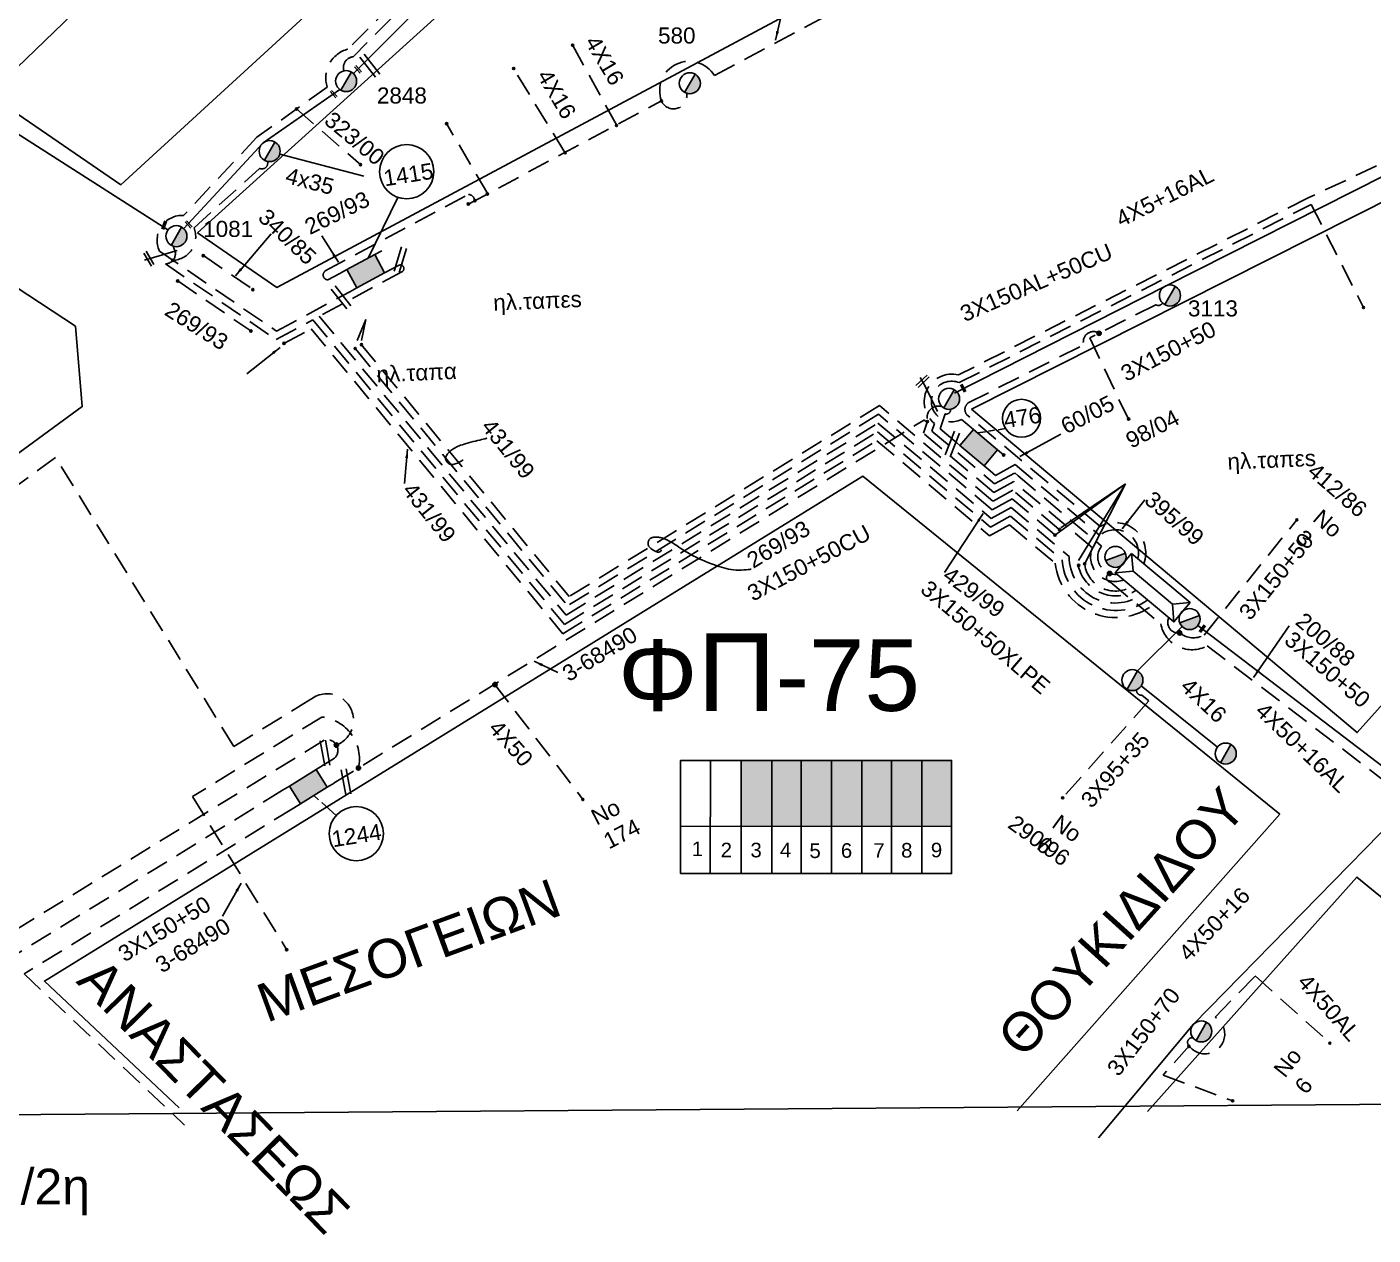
# Model space of a CAD drawing. Header units: millimetres. Extents: x 1421 to 13344, y 800 to 1949.
# Drawn here: x 11429.5 to 11580.2, y 853.3 to 988.6 of the extents above; entities that cross this region are included whole.
import ezdxf

# ---------------------------------------------------------------- set-up
doc = ezdxf.new("R2010")
doc.units = ezdxf.units.MM
doc.linetypes.add('DASHED', pattern=[19.05, 12.7, -6.35])
for name, color, linetype in [('Link Box 4 Διευθύνσεων', 7, 'Continuous'), ('Pillar OTE', 7, 'Continuous'), ('Άγνωστα', 7, 'Continuous'), ('Γυμνά εναέρια ΧΤ (3Φ)   4x35CU', 7, 'Continuous'), ('Γυμνά εναέρια ΧΤ και ΦΟΠ (3Φ)   4x50+16AL', 7, 'Continuous'), ('Εναέρια παροχή ΧΤ 4x16', 7, 'SYN_LINE'), ('Επιγραφές - Σχήματα', 7, 'Continuous'), ('Καλωδια Χ.Τ 3x95+35', 7, 'DASHED'), ('Καλώδια ΧΤ   3x150+50CU', 7, 'DASHED'), ('Καλώδια ΧΤ   3x150+70AL', 7, 'DASHED'), ('Καλώδια ΧΤ   3x150AL+50CU', 7, 'DASHED'), ('Μηχανική τομή', 7, 'Continuous'), ('Στύλος ΦΜ', 7, 'Continuous'), ('Στύλος ΦΜ @ 1', 7, 'Continuous'), ('Συνδέσεις', 7, 'Continuous'), ('Συνεστραμμένα ΧΤ   3x70+54.6+25 AL', 7, 'SYN_LINE'), ('Τομή', 7, 'Continuous'), ('Υποσταθμός εναέριος 2 στύλων', 7, 'Continuous'), ('Υποσταθμός πόλεως', 7, 'Continuous'), ('Υπόβαθρο ΔΕΗ', 7, 'Continuous'), ('Υπόγεια καλώδια Παροχών ΧΤ   4x16AL', 7, 'DASHED'), ('Υπόγεια καλώδια Παροχών ΧΤ   4x50AL', 7, 'DASHED')]:
    doc.layers.add(name, color=color, linetype=linetype)
doc.styles.add('arial', font='ARIAL.TTF')
doc.styles.get("Standard").update_dxf_attribs({"font": 'ARIAL.TTF'})
doc.linetypes.add('SYN_LINE', pattern='A,0.5,-0.0001,["/\\/\\/\\/",Standard,S=0.1,R=0,X=0,Y=-0.05],-0.25', length=0.7501)
doc.dimstyles.new('ISO-25', dxfattribs={"dimtxt": 2.5, "dimasz": 2.5, "dimexe": 1.25, "dimexo": 0.625, "dimtad": 1, "dimtxsty": 'Standard', "dimcen": 2.5, "dimadec": 0, "dimazin": 0, "dimtfac": 1, "dimtmove": 0, "dimatfit": 3, "dimfxl": 1, "dimarcsym": 0})

# ---------------------------------------------------------------- blocks, each defined once
blk = doc.blocks.new('LINK BOX 4 ΑΝΑΧΩΡΗΣΕΩΝ')
at = {"layer": 'Link Box 4 Διευθύνσεων', "ltscale": 40}
blk.add_hatch(color=256, dxfattribs=at).paths.add_polyline_path([(-3.54, 0), (-3.54, -4.67), (3.54, -4.67), (3.54, 0)])
for p, q in [((-3.54, 0), (-5.33, 0)), ((5.33, 0), (3.54, 0)), ((-3.54, -4.67), (-5.33, -4.67)), ((5.33, -4.67), (3.54, -4.67))]:
    blk.add_line(p, q, dxfattribs=at)
blk.add_lwpolyline([(-3.54, -4.67), (-3.54, 0), (3.54, 0), (3.54, -4.67)], close=True, dxfattribs=at)
blk = doc.blocks.new('ΥΠΑΡΧΩΝ ΤΣΙΜΕΝΤΕΝΙΟΣ ΣΤΥΛΟΣ')
at = {"layer": 'Στύλος ΦΜ'}
blk.add_hatch(color=7, dxfattribs=at).paths.add_polyline_path([(-1.29, -2.28, 0.574793), (2.62, 0, 0.268822), (1.3, 2.27)])
at = {"layer": 'Στύλος ΦΜ', "color": 7}
blk.add_line((-1.29, -2.28), (1.3, 2.27), dxfattribs=at)
blk.add_circle((0, 0), 2.62, dxfattribs=at)
at = {"layer": 'Στύλος ΦΜ', "flags": 4}
for tag, p in [('ΑΡΙΘΜΟΣ', (-4.68, 8.05)), ('ΤΥΠΟΣ', (-4.91, 3.03))]:
    blk.add_attdef(tag, p, '', height=4, dxfattribs=at)
blk = doc.blocks.new('ΜΗΧΑΝΙΚΗ ΤΟΜΗ')
at = {"layer": 'Μηχανική τομή', "ltscale": 40}
for p, q in [((-1.89, 0.78), (1.89, 0.78)), ((1.89, 0), (-1.89, 0))]:
    blk.add_line(p, q, dxfattribs=at)
blk = doc.blocks.new('_ΣΥΝΔΕΣΗ')
at = {"layer": 'Συνδέσεις', "linetype": 'SYN_LINE', "ltscale": 40}
blk.add_hatch(color=256, dxfattribs=at).paths.add_polyline_path([(0.5, -0.01, 1), (-0.5, -0.01, 1)])
at = {"layer": 'Συνδέσεις'}
blk.add_circle((0, -0.01), 0.5, dxfattribs=at)
blk = doc.blocks.new('ΤΟΜΗ')
at = {"layer": 'Τομή', "ltscale": 40}
for p, q in [((-5.68, 0), (5.68, 0)), ((5.68, -2.33), (-5.68, -2.33))]:
    blk.add_line(p, q, dxfattribs=at)
blk = doc.blocks.new('ΥΠΟΣΤΑΘΜΟΣ ΕΝΑΕΡΙΟΣ ΕΠΙ 2 ΣΤΥΛΩΝ')
at = {"layer": 'Υποσταθμός εναέριος 2 στύλων', "linetype": 'Continuous'}
for points in [[(-11.97, -2.11, 0.574793), (-8.45, -0.07, 0.268822), (-9.64, 1.98)], [(9.68, -2.15, 0.574793), (13.19, -0.1, 0.268822), (12.01, 1.95)]]:
    blk.add_hatch(color=256, dxfattribs=at).paths.add_polyline_path(points)
for p, q in [((-11.97, -2.11), (-9.64, 1.98)), ((9.68, -2.15), (12.01, 1.95))]:
    blk.add_line(p, q, dxfattribs=at)
for centre in [(-10.81, -0.07), (10.84, -0.1)]:
    blk.add_circle(centre, 2.36, dxfattribs=at)
at = {"layer": 'Υποσταθμός πόλεως', "linetype": 'Continuous', "ltscale": 40}
blk.add_lwpolyline([(-8.57, 2.82), (8.57, 2.82), (8.57, -2.82), (-8.57, -2.82)], close=True, dxfattribs=at)
for points in [[(-5.75, 0), (-8.57, 2.82)], [(-8.57, -2.82), (-5.75, 0)], [(-5.75, 0), (5.75, 0)], [(5.75, 0), (8.57, 2.82)], [(8.57, -2.82), (5.75, 0)]]:
    blk.add_lwpolyline(points, dxfattribs=at)
at = {"layer": 'Υποσταθμός εναέριος 2 στύλων', "ltscale": 40, "flags": 1}
for tag, p in [('ΜΕΤΑΣΧΗΜΑΤΙΣΜΟΣ', (14.09, 2.51)), ('ΙΣΧΥΣ', (14.07, -0.28)), ('ΑΡΙΘΜΟΣ', (14.19, -3))]:
    blk.add_attdef(tag, p, '', height=1.8, dxfattribs=at)
blk = doc.blocks.new('τομή_')
at = {"layer": 'Επιγραφές - Σχήματα'}
for p, q in [((-1.29, -0.22), (0.13, 0.75)), ((-1.08, -0.46), (0.34, 0.51)), ((-0.66, 0.62), (-0.29, -0.37))]:
    blk.add_line(p, q, dxfattribs=at)

msp = doc.modelspace()

# ---------------------------------------------------------------- hatches: boundary and pattern name
at = {"layer": 'Καλώδια ΧΤ   3x150+50CU', "linetype": 'DASHED', "ltscale": 0.2}
h = msp.add_hatch(color=2, dxfattribs=at)
h.dxf.hatch_style = 1
h.paths.add_polyline_path([(11512.90778, 906.44714), (11509.46822, 906.44736), (11509.46775, 899.08364), (11512.90732, 899.0803)])
h = msp.add_hatch(color=6, dxfattribs=at)
h.dxf.hatch_style = 1
h.paths.add_polyline_path([(11516.20534, 906.44694), (11512.90778, 906.44714), (11512.90732, 899.0803), (11516.20488, 899.0771)])
h = msp.add_hatch(color=27, dxfattribs=at)
h.dxf.hatch_style = 1
h.paths.add_polyline_path([(11519.59134, 906.44672), (11516.20534, 906.44694), (11516.20488, 899.0771), (11519.59088, 899.07381)])
h = msp.add_hatch(color=151, dxfattribs=at)
h.dxf.hatch_style = 1
h.paths.add_polyline_path([(11522.98798, 906.44651), (11519.59134, 906.44672), (11519.59088, 899.07381), (11522.98752, 899.07051)])
h = msp.add_hatch(color=85, dxfattribs=at)
h.dxf.hatch_style = 1
h.paths.add_polyline_path([(11526.32503, 906.4463), (11522.98798, 906.44651), (11522.98752, 899.07051), (11526.32457, 899.06727)])
h = msp.add_hatch(color=173, dxfattribs=at)
h.dxf.hatch_style = 1
h.paths.add_polyline_path([(11529.71341, 906.44609), (11526.32503, 906.4463), (11526.32457, 899.06727), (11529.71294, 899.06398)])
h = msp.add_hatch(color=62, dxfattribs=at)
h.dxf.hatch_style = 1
h.paths.add_polyline_path([(11533.03351, 906.44588), (11529.71341, 906.44609), (11529.71294, 899.06398), (11533.03304, 899.06076)])

# ---------------------------------------------------------------- linework, layer by layer
at = {"layer": 'Pillar OTE', "ltscale": 40}
for points in [[(11502.69964, 893.80749), (11502.70043, 906.44778), (11533.03351, 906.44588), (11533.03271, 893.77813), (11502.69964, 893.80842)], [(11506.02755, 893.8051), (11506.02834, 906.44757)], [(11509.46742, 893.80166), (11509.46822, 906.44736)], [(11512.90699, 893.79823), (11512.90778, 906.44714)], [(11516.20455, 893.79493), (11516.20534, 906.44694)], [(11519.59055, 893.79155), (11519.59134, 906.44672)], [(11522.98719, 893.78816), (11522.98798, 906.44651)], [(11526.32424, 893.78483), (11526.32503, 906.4463)], [(11529.71261, 893.78144), (11529.71341, 906.44609)], [(11502.69997, 899.09021), (11533.03304, 899.06076)]]:
    msp.add_lwpolyline(points, dxfattribs=at)
at = {"layer": 'Άγνωστα', "color": 133, "linetype": 'DASHED', "ltscale": 0.2}
msp.add_lwpolyline([(11459.70378, 979.37725), (11466.93396, 973.08366)], dxfattribs=at)
at = {"layer": 'Άγνωστα', "color": 62, "linetype": 'DASHED', "ltscale": 0.2}
msp.add_lwpolyline([(11481.11223, 969.89164), (11476.50571, 977.73872)], dxfattribs=at)
at = {"layer": 'Άγνωστα'}
for points in [[(11478.35182, 940.09923), (11478.2455, 940.01401), (11478.12475, 939.93446), (11477.99376, 939.86123), (11477.85675, 939.79498), (11477.7179, 939.73639), (11477.58141, 939.68611), (11477.4515, 939.6448), (11477.33235, 939.61313), (11477.22714, 939.59155), (11477.1349, 939.5798), (11477.05366, 939.57739), (11476.98141, 939.58383), (11476.91617, 939.59866), (11476.85596, 939.62139), (11476.79877, 939.65155), (11476.74262, 939.68865), (11476.68613, 939.7322), (11476.63027, 939.78153), (11476.57664, 939.83599), (11476.52682, 939.89488), (11476.48241, 939.95754), (11476.44499, 940.02328), (11476.41615, 940.09144), (11476.39748, 940.16133), (11476.39018, 940.23239), (11476.39394, 940.30449), (11476.40807, 940.3776), (11476.43187, 940.45171), (11476.46465, 940.5268), (11476.50573, 940.60284), (11476.55439, 940.67982), (11476.60996, 940.75771), (11476.67192, 940.83643), (11476.74053, 940.91566), (11476.81622, 940.99501), (11476.89943, 941.0741), (11476.9906, 941.15254), (11477.09018, 941.22994), (11477.19859, 941.30592), (11477.31628, 941.38009), (11477.44381, 941.45221), (11477.58221, 941.52253), (11477.73265, 941.59148), (11477.89629, 941.65946), (11478.07428, 941.72688), (11478.2678, 941.79414), (11478.478, 941.86165), (11478.70603, 941.92982), (11478.95166, 941.99879), (11479.20901, 942.06758), (11479.47079, 942.13497), (11479.72972, 942.19972), (11479.97852, 942.26059), (11480.20989, 942.31635), (11480.41657, 942.36575), (11480.59125, 942.40757), (11480.7287, 942.44095), (11480.83178, 942.46656), (11480.90539, 942.48547), (11480.95445, 942.49872), (11480.98384, 942.50739), (11480.99848, 942.51253), (11481.00327, 942.51519), (11481.00311, 942.51644), (11481.00209, 942.51717), (11481.00105, 942.51759), (11481.00001, 942.51776), (11480.999, 942.51773), (11480.99805, 942.51756), (11480.99716, 942.51729), (11480.99638, 942.51699), (11480.99572, 942.5167), (11480.9952, 942.51646), (11480.99481, 942.51629), (11480.99453, 942.51616), (11480.99434, 942.51608), (11480.99422, 942.51603), (11480.99417, 942.516), (11480.99414, 942.51599), (11480.99414, 942.51599)], [(11500.56855, 930.03078), (11500.4991, 929.87573), (11500.39315, 929.78933), (11500.2596, 929.76039), (11500.10734, 929.77773), (11499.94528, 929.83017), (11499.7823, 929.90652), (11499.6273, 929.9956), (11499.48919, 930.08622), (11499.37492, 930.16937), (11499.28373, 930.2447), (11499.21294, 930.31404), (11499.15985, 930.37922), (11499.12178, 930.44206), (11499.09602, 930.5044), (11499.07989, 930.56805), (11499.0707, 930.63485), (11499.0663, 930.70604), (11499.06668, 930.78057), (11499.07237, 930.85678), (11499.08392, 930.93305), (11499.10187, 931.00773), (11499.12673, 931.07917), (11499.15906, 931.14575), (11499.19939, 931.20581), (11499.24808, 931.25807), (11499.30483, 931.30269), (11499.36918, 931.34018), (11499.44064, 931.37104), (11499.51875, 931.39578), (11499.60303, 931.41491), (11499.69301, 931.42893), (11499.78822, 931.43837), (11499.88827, 931.44353), (11499.99308, 931.44403), (11500.10263, 931.43927), (11500.21695, 931.42868), (11500.33601, 931.41167), (11500.45982, 931.38765), (11500.58838, 931.35604), (11500.72168, 931.31626), (11500.85991, 931.26771), (11501.00395, 931.2098), (11501.15488, 931.14193), (11501.31376, 931.06348), (11501.48167, 930.97384), (11501.65968, 930.87243), (11501.84885, 930.75862), (11502.05027, 930.63181), (11502.26478, 930.49192), (11502.49238, 930.34095), (11502.73287, 930.18141), (11502.98602, 930.01583), (11503.25162, 929.84673), (11503.52945, 929.67663), (11503.81931, 929.50804), (11504.12097, 929.34349), (11504.43374, 929.18511), (11504.75496, 929.0334), (11505.08149, 928.88851), (11505.4102, 928.75056), (11505.73794, 928.61968), (11506.06159, 928.49599), (11506.378, 928.37962), (11506.68403, 928.2707), (11506.97759, 928.1695), (11507.26076, 928.07686), (11507.53667, 927.99377), (11507.80846, 927.92119), (11508.07924, 927.86013), (11508.35216, 927.81155), (11508.63033, 927.77644), (11508.91689, 927.75579), (11509.21245, 927.74984), (11509.50752, 927.75588), (11509.79011, 927.77045), (11510.04823, 927.79011), (11510.26987, 927.8114), (11510.44304, 927.83089), (11510.55574, 927.84511), (11510.59597, 927.85061)]]:
    msp.add_lwpolyline(points, dxfattribs=at)
at = {"layer": 'Άγνωστα', "color": 27, "linetype": 'SYN_LINE', "ltscale": 8}
for points in [[(11553.86255, 916.46168), (11558.84524, 921.44335)], [(11554.2748, 914.81407), (11562.80957, 907.95206)]]:
    msp.add_lwpolyline(points, dxfattribs=at)
at = {"layer": 'Γυμνά εναέρια ΧΤ (3Φ)   4x35CU', "color": 2, "linetype": 'SYN_LINE', "ltscale": 8}
msp.add_lwpolyline([(11457.8241, 974.32432), (11467.24001, 971.85662)], dxfattribs=at)
at = {"layer": 'Γυμνά εναέρια ΧΤ και ΦΟΠ (3Φ)   4x50+16AL', "color": 62, "linetype": 'Continuous', "ltscale": 0.2}
msp.add_lwpolyline([(11533.36271, 947.57651), (11556.97211, 959.55933), (11581.51182, 971.94311), (11614.99626, 987.6157)], dxfattribs=at)
at = {"layer": 'Γυμνά εναέρια ΧΤ και ΦΟΠ (3Φ)   4x50+16AL', "color": 27, "linetype": 'Continuous', "ltscale": 0.2}
msp.add_lwpolyline([(11560.60858, 921.55399), (11585.10608, 902.86795), (11602.60234, 887.14691), (11626.93052, 869.01173)], dxfattribs=at)
at = {"layer": 'Γυμνά εναέρια ΧΤ και ΦΟΠ (3Φ)   4x50+16AL', "color": 151, "linetype": 'Continuous', "ltscale": 0.2}
msp.add_lwpolyline([(11584.52278, 901.84477), (11560.13005, 876.91524), (11549.46851, 864.19767)], dxfattribs=at)
at = {"layer": 'Καλωδια Χ.Τ 3x95+35', "color": 27, "linetype": 'DASHED', "ltscale": 0.2}
msp.add_lwpolyline([(11553.74505, 914.35902, 0.480945013), (11554.33944, 913.74483), (11555.12438, 913.1085), (11545.47621, 902.26294)], format="xyb", dxfattribs=at)
at = {"layer": 'Καλώδια ΧΤ   3x150+50CU', "color": 151, "linetype": 'DASHED', "ltscale": 0.2}
for points in [[(11600.51911, 966.21096), (11594.41464, 979.46146), (11572.95412, 969.41674), (11533.81764, 949.6006, 0.800111475), (11531.10619, 944.18538), (11530.81543, 943.32667), (11537.85605, 937.39487), (11537.85605, 937.39487), (11537.85605, 937.39487), (11537.85605, 937.39487), (11540.09921, 938.62701), (11540.47554, 938.3117), (11549.81405, 930.43326, 0.663389384), (11551.5745, 927.28786)], [(11550.71928, 927.38305, 0.78381409), (11550.82352, 926.39069), (11556.45334, 921.73011, 0.510202129), (11561.65523, 919.28412), (11582.80266, 903.15342, 0.416892814), (11583.9373, 902.70683)]]:
    msp.add_lwpolyline(points, format="xyb", dxfattribs=at)
at = {"layer": 'Καλώδια ΧΤ   3x150+50CU', "color": 2, "linetype": 'DASHED', "ltscale": 0.2}
for points in [[(11445.86399, 962.43337, 0.514765539), (11448.2308, 966.07677), (11455.57126, 972.71912, 0.642185521), (11456.44524, 973.5067)], [(11445.67696, 964.11163, -0.706118592), (11445.03521, 962.03083), (11457.4224, 953.56391), (11461.53164, 955.78029), (11489.69803, 921.67216), (11524.72489, 943.22761), (11537.37704, 932.56804), (11539.61881, 933.79942), (11545.414, 928.9116, 0.596362535), (11555.00194, 924.41891)]]:
    msp.add_lwpolyline(points, format="xyb", dxfattribs=at)
at = {"layer": 'Καλώδια ΧΤ   3x150+50CU', "color": 6, "linetype": 'DASHED', "ltscale": 0.2}
for points in [[(11534.79058, 944.07561), (11534.12847, 944.63344, -1.57194746), (11533.89076, 948.74092), (11573.30446, 968.69743), (11579.19682, 957.06013)], [(11537.36167, 938.85748), (11537.95186, 938.36024), (11540.15588, 939.57088), (11549.62595, 931.63662, -0.732090995), (11553.89567, 929.01642)]]:
    msp.add_lwpolyline(points, format="xyb", dxfattribs=at)
at = {"layer": 'Καλώδια ΧΤ   3x150+50CU', "color": 173, "linetype": 'DASHED', "ltscale": 0.2}
msp.add_lwpolyline([(11470.35058, 961.44585), (11471.18267, 961.89465, -0.864725201), (11471.56244, 961.19054), (11462.24945, 956.16745), (11489.87162, 922.71833), (11524.79809, 944.21202), (11537.47284, 933.5334), (11539.71489, 934.76494), (11546.20432, 929.29159, 0.612207691), (11554.30763, 925.00009)], format="xyb", dxfattribs=at)
at = {"layer": 'Καλώδια ΧΤ   3x150+50CU', "linetype": 'DASHED', "ltscale": 0.2}
for points in [[(11446.40539, 960.12526), (11454.59182, 954.52964)], [(11467.44842, 955.82034), (11466.3523, 953.10483)], [(11467.44842, 955.82034), (11466.9917, 953.44712)], [(11466.3277, 952.48526), (11490.04007, 923.76132)], [(11466.93078, 953.01134), (11490.23428, 924.79194)], [(11524.87167, 945.19611), (11490.04522, 923.76449)], [(11524.96156, 946.16646), (11490.23428, 924.79194)], [(11544.55261, 931.73123), (11539.81097, 935.73045), (11537.56864, 934.49877), (11524.87167, 945.19611), (11524.87167, 945.19611)], [(11545.05299, 932.35575), (11539.90705, 936.69597), (11537.66445, 935.46414), (11524.96156, 946.16646), (11524.96156, 946.16646)]]:
    msp.add_lwpolyline(points, dxfattribs=at)
at = {"layer": 'Καλώδια ΧΤ   3x150+50CU', "color": 62, "linetype": 'DASHED', "ltscale": 0.2}
for points in [[(11556.65543, 957.66284, -0.449262243), (11555.90498, 957.46888), (11548.50617, 953.74159), (11552.87429, 944.55308)], [(11554.5601, 928.46026, 0.697146143), (11549.67241, 932.64136), (11534.74681, 945.1464, -0.432616893), (11534.90066, 946.47408), (11547.83649, 952.99075, -0.710129512), (11549.55077, 954.26783)], [(11533.62921, 942.00212), (11531.74817, 943.58692), (11532.30768, 945.23931, 0.546215701), (11532.91489, 945.76435)]]:
    msp.add_lwpolyline(points, format="xyb", dxfattribs=at)
at = {"layer": 'Καλώδια ΧΤ   3x150+50CU', "color": 85, "linetype": 'DASHED', "ltscale": 0.2}
msp.add_lwpolyline([(11458.35536, 953.15817), (11461.33314, 954.76428), (11489.52444, 920.62598), (11524.65168, 942.24321), (11537.28123, 931.60267), (11539.52273, 932.8339), (11544.6446, 928.51399, 0.588389048), (11555.63084, 923.8925)], format="xyb", dxfattribs=at)
at = {"layer": 'Καλώδια ΧΤ   3x150+50CU', "color": 1, "linetype": 'DASHED', "ltscale": 0.2}
for points in [[(11552.33209, 926.65372, -0.651176888), (11548.79512, 930.2461), (11540.00313, 937.66149), (11537.76025, 936.4295), (11529.88269, 943.06643), (11530.34845, 944.44196, -0.610853081), (11531.96989, 946.05444)], [(11463.90776, 903.92217), (11529.99823, 944.59412, 0.562564378), (11530.34845, 944.44196)], [(11466.63785, 905.60227, 0.444556445), (11462.52871, 911.30784), (11448.05388, 902.39821), (11458.59616, 885.27094)]]:
    msp.add_lwpolyline(points, format="xyb", dxfattribs=at)
at = {"layer": 'Καλώδια ΧΤ   3x150+50CU', "color": 30, "linetype": 'DASHED', "ltscale": 0.2}
for points in [[(11464.16871, 908.16962, 1.15539876), (11461.29913, 913.30545), (11452.6822, 908.0015), (11432.73331, 940.36498), (11326.51864, 862.57497)], [(11462.67951, 905.90687), (11463.96533, 906.70261, 0.785078966), (11462.7919, 908.7154), (11426.2155, 886.20167), (11424.23249, 884.98107), (11398.98739, 867.71579)]]:
    msp.add_lwpolyline(points, format="xyb", dxfattribs=at)
at = {"layer": 'Καλώδια ΧΤ   3x150+50CU', "color": 173, "linetype": 'DASHED', "ltscale": 0.2}
msp.add_lwpolyline([(11458.14858, 903.10287), (11427.44508, 884.20406), (11426.98861, 881.18238), (11404.44177, 865.76245)], dxfattribs=at)
at = {"layer": 'Καλώδια ΧΤ   3x150+50CU', "color": 85, "linetype": 'DASHED', "ltscale": 0.2}
msp.add_lwpolyline([(11459.37683, 901.11817), (11429.2046, 882.54638), (11447.16358, 865.62685)], dxfattribs=at)
at = {"layer": 'Καλώδια ΧΤ   3x150+50CU', "linetype": 'DASHED', "ltscale": 0.2}
for centre, radius, start, end in [((11551.3771, 928.87969), 3.47003, 185.2709708, 301.6929629), ((11551.46315, 929.21831), 4.35597, 193.4219896, 301.6227146)]:
    msp.add_arc(centre, radius, start, end, dxfattribs=at)
at = {"layer": 'Καλώδια ΧΤ   3x150+50CU', "color": 27, "linetype": 'DASHED', "ltscale": 0.2}
msp.add_arc((11558.41555, 921.89593), 1.18154, 152.6027998, 320.8705455, dxfattribs=at)
at = {"layer": 'Καλώδια ΧΤ   3x150+70AL', "color": 151, "linetype": 'DASHED', "ltscale": 0.2}
msp.add_lwpolyline([(11560.0469, 875.40925, 0.737229073), (11559.63931, 874.48536), (11556.71447, 871.21465), (11564.55514, 868.32293)], format="xyb", dxfattribs=at)
at = {"layer": 'Καλώδια ΧΤ   3x150AL+50CU', "color": 133, "linetype": 'DASHED', "ltscale": 0.2}
msp.add_lwpolyline([(11574.9245, 1040.31311), (11571.05217, 1035.04658), (11553.93653, 1045.82162), (11545.41253, 1053.53377), (11540.97829, 1048.63275), (11539.05039, 1050.22276), (11536.47907, 1047.89597, 0.590204024), (11530.77721, 1046.77453), (11513.21406, 1031.29876), (11493.43969, 1013.18486), (11478.46247, 999.15144), (11465.45909, 986.07643, 0.432616603), (11463.13728, 981.83073), (11455.26882, 976.20816), (11447.05408, 967.46055, 0.562470654), (11444.34508, 963.47158), (11457.47152, 954.49935), (11465.66085, 958.91638)], format="xyb", dxfattribs=at)
at = {"layer": 'Καλώδια ΧΤ   3x150AL+50CU', "color": 151, "linetype": 'DASHED', "ltscale": 0.2}
msp.add_lwpolyline([(11575.90945, 1039.57519), (11571.44728, 1033.61913), (11571.44728, 1033.61913), (11553.4051, 1044.97748), (11546.01474, 1051.66396), (11541.30748, 1046.46117), (11538.64107, 1048.49887), (11536.40309, 1046.47373, 0.558161575), (11531.50151, 1046.00063), (11513.92428, 1030.51245), (11494.52185, 1012.73927), (11478.3737, 997.60869), (11466.04936, 985.21647, 0.480178176), (11465.01292, 983.64899)], format="xyb", dxfattribs=at)
at = {"layer": 'Καλώδια ΧΤ   3x150AL+50CU', "color": 62, "linetype": 'DASHED', "ltscale": 0.2}
for points in [[(11500.5578, 980.28561, -0.908616003), (11506.48733, 983.11753), (11542.08761, 1002.14646, 0.630689176), (11544.14691, 1003.28967)], [(11478.941, 968.73108), (11500.5578, 980.28561, 0.89972424), (11503.36484, 981.13856)], [(11464.55286, 960.97063), (11463.20996, 960.24632, -0.717825438), (11462.91468, 961.24304), (11478.9482, 969.81322, -0.396730483), (11479.63099, 969.09989)]]:
    msp.add_lwpolyline(points, format="xyb", dxfattribs=at)
at = {"layer": 'Καλώδια ΧΤ   3x150AL+50CU', "linetype": 'DASHED', "ltscale": 0.2}
msp.add_lwpolyline([(11449.27003, 962.9605), (11454.8177, 959.16427)], dxfattribs=at)
at = {"layer": 'Καλώδια ΧΤ   3x150AL+50CU', "color": 27, "linetype": 'DASHED', "ltscale": 0.2}
msp.add_lwpolyline([(11558.57371, 920.72502, 0.3088454), (11561.29815, 920.48427), (11571.69166, 933.38521)], format="xyb", dxfattribs=at)
at = {"layer": 'Συνεστραμμένα ΧΤ   3x70+54.6+25 AL', "color": 30, "linetype": 'SYN_LINE', "ltscale": 20}
msp.add_lwpolyline([(11541.71286, 1059.46282), (11533.18922, 1045.67187), (11514.55282, 1029.2504), (11495.06111, 1011.39543), (11479.42672, 996.74625), (11466.08539, 983.33143)], dxfattribs=at)
at = {"layer": 'Συνεστραμμένα ΧΤ   3x70+54.6+25 AL', "color": 151, "ltscale": 20}
msp.add_lwpolyline([(11414.63578, 985.4231), (11445.31181, 965.83745)], dxfattribs=at)
at = {"layer": 'Συνεστραμμένα ΧΤ   3x70+54.6+25 AL', "color": 151, "linetype": 'SYN_LINE', "ltscale": 8}
msp.add_lwpolyline([(11464.56266, 981.54347), (11455.94928, 975.5698), (11447.06845, 965.99067)], dxfattribs=at)
at = {"layer": 'Υπόβαθρο ΔΕΗ'}
for points in [[(10840.03143, 862.30832), (12828.1383, 877.43934), (12848.3754, 1876.73506)], [(11325.77763, 865.53834), (11435.71294, 946.05329), (11434.97536, 955.05847), (11064.33905, 1198.69106), (10861.84628, 862.41432)], [(11425.24006, 980.99358), (11513.64057, 1066.18004), (11530.117, 1053.47792), (11440.0433, 970.89706), (11425.24006, 980.99358)], [(11448.60265, 965.49527), (11538.61041, 1046.94292), (11572.09371, 1021.35454), (11571.10613, 1020.13314), (11457.49839, 959.40798), (11448.60265, 965.49527)], [(11535.26058, 945.75962), (11616.21631, 986.54258), (11634.26694, 971.82837), (11578.45305, 909.57189), (11535.26058, 945.75962)], [(11471.06101, 969.47955), (11467.73365, 962.68624)], [(11443.68738, 962.75269), (11446.33054, 963.53505)], [(11530.04777, 948.40886), (11531.46261, 945.52026)], [(11538.23557, 943.46573), (11539.079, 943.59709)], [(11535.93897, 943.10807), (11536.81989, 943.24526)], [(11537.16354, 943.29878), (11537.84347, 943.40467)], [(11540.394, 867.22133), (11569.77209, 900.42825), (11523.09603, 938.26733), (11431.48152, 881.7558), (11431.48152, 881.7558), (11431.48152, 881.7558), (11446.56364, 867.54662)], [(11544.70881, 931.75882), (11552.49266, 937.42866)], [(11552.49266, 937.42866), (11545.26311, 932.49889)], [(11552.49266, 937.42866), (11547.25005, 928.81496)], [(11552.49266, 937.42866), (11547.98813, 928.57074)], [(11461.64229, 902.52017), (11462.1663, 902.04926)], [(11462.52701, 901.72509), (11464.13444, 900.28052)], [(11554.96081, 867.16331), (11578.41191, 893.38767), (11609.69252, 867.8059)]]:
    msp.add_lwpolyline(points, dxfattribs=at)
for centre, radius in [((11472.03881, 972.35118), 3.03354), ((11540.86368, 944.74862), 2.12394), ((11466.39073, 898.25284), 3.03354)]:
    msp.add_circle(centre, radius, dxfattribs=at)
at = {"layer": 'Υπόγεια καλώδια Παροχών ΧΤ   4x16AL', "color": 62, "linetype": 'DASHED', "ltscale": 0.2}
for points in [[(11495.52663, 977.59637), (11490.58161, 986.56589)], [(11489.7494, 974.50834), (11483.99483, 983.91761)]]:
    msp.add_lwpolyline(points, dxfattribs=at)
at = {"layer": 'Υπόγεια καλώδια Παροχών ΧΤ   4x50AL', "color": 1, "linetype": 'DASHED', "ltscale": 0.2}
msp.add_lwpolyline([(11481.87902, 914.98165), (11491.75833, 902.07455)], dxfattribs=at)
at = {"layer": 'Υπόγεια καλώδια Παροχών ΧΤ   4x50AL', "color": 151, "linetype": 'DASHED', "ltscale": 0.2}
msp.add_lwpolyline([(11559.63931, 874.48536, 1.219184602), (11562.5268, 877.71432), (11567.03665, 882.32342), (11575.4422, 874.77987)], format="xyb", dxfattribs=at)

# ---------------------------------------------------------------- block references
at = {"layer": 'Link Box 4 Διευθύνσεων'}
for p, xscale, yscale, zscale, rotation in [((11466.89772, 962.23537), 0.4999999999999999, 0.4999999999999999, 0.4999999999999999, 28.34082713993143), ((11536.82804, 942.35902), 0.4999999999999999, 0.4999999999999999, 0.4999999999999999, 319.8854961079566), ((11460.41405, 904.50487), 0.5, 0.5, 0.5, 31.75162476330278)]:
    msp.add_blockref('LINK BOX 4 ΑΝΑΧΩΡΗΣΕΩΝ', p, dxfattribs=dict(at, xscale=xscale, yscale=yscale, zscale=zscale, rotation=rotation))
at = {"layer": 'Επιγραφές - Σχήματα'}
for p, rotation in [((11443.34046, 963.07085), 86.15407450427979), ((11530.28237, 948.81697), 8.785459169345923)]:
    msp.add_blockref('τομή_', p, dxfattribs=dict(at, rotation=rotation))
at = {"layer": 'Μηχανική τομή'}
for p, xscale, yscale, zscale, rotation in [((11466.50047, 983.74879), 0.2500000000001928, 0.2500000000001928, 0.2500000000001928, 312.6268794242704), ((11463.784, 980.97122), 0.2500000000001928, 0.2500000000001928, 0.2500000000001928, 312.6268794242704), ((11444.97835, 966.32674), 0.249999999999919, 0.249999999999919, 0.249999999999919, 68.45138536945211), ((11447.54758, 966.39283), 0.2500000000001928, 0.2500000000001928, 0.2500000000001928, 312.6268794242704), ((11534.24895, 948.07567), 0.2500000000001928, 0.2500000000001928, 0.2500000000001928, 297.7517472397382), ((11561.18473, 921.13697), 0.249999999999919, 0.249999999999919, 0.249999999999919, 53.21778799700905)]:
    msp.add_blockref('ΜΗΧΑΝΙΚΗ ΤΟΜΗ', p, dxfattribs=dict(at, xscale=xscale, yscale=yscale, zscale=zscale, rotation=rotation))
at = {"layer": 'Στύλος ΦΜ @ 1', "ltscale": 40}
ref = msp.add_blockref('ΥΠΑΡΧΩΝ ΤΣΙΜΕΝΤΕΝΙΟΣ ΣΤΥΛΟΣ', (11503.73102, 982.25796), dxfattribs=dict(at, xscale=0.4499999999998181, yscale=0.4499999999998181, zscale=0.4499999999998181))
ref.add_attrib('ΤΥΠΟΣ', '580', (11500.17486, 986.70035), dxfattribs={"layer": 'Στύλος ΦΜ', "height": 1.8, "flags": 4})
ref = msp.add_blockref('ΥΠΑΡΧΩΝ ΤΣΙΜΕΝΤΕΝΙΟΣ ΣΤΥΛΟΣ', (11465.25488, 982.49634), dxfattribs=dict(at, xscale=0.4499999999998181, yscale=0.4499999999998181, zscale=0.4499999999998181))
ref.add_attrib('ΤΥΠΟΣ', '2848', (11468.702, 979.98762), dxfattribs={"layer": 'Στύλος ΦΜ', "height": 1.8, "flags": 4})
at = {"layer": 'Στύλος ΦΜ @ 1', "ltscale": 40, "xscale": 0.4499999999998181, "yscale": 0.4499999999998181, "zscale": 0.4499999999998181}
for p in [(11456.69452, 974.65779), (11532.75611, 946.93137), (11553.27699, 915.43979), (11563.72746, 907.21407), (11560.99176, 876.11238)]:
    msp.add_blockref('ΥΠΑΡΧΩΝ ΤΣΙΜΕΝΤΕΝΙΟΣ ΣΤΥΛΟΣ', p, dxfattribs=at)
at = {"layer": 'Στύλος ΦΜ @ 1', "ltscale": 40}
ref = msp.add_blockref('ΥΠΑΡΧΩΝ ΤΣΙΜΕΝΤΕΝΙΟΣ ΣΤΥΛΟΣ', (11446.25799, 965.1361), dxfattribs=dict(at, xscale=0.4499999999998181, yscale=0.4499999999998181, zscale=0.4499999999998181))
ref.add_attrib('ΤΥΠΟΣ', '1081', (11449.25052, 965.05193), dxfattribs={"layer": 'Στύλος ΦΜ', "height": 1.8, "flags": 4})
ref = msp.add_blockref('ΥΠΑΡΧΩΝ ΤΣΙΜΕΝΤΕΝΙΟΣ ΣΤΥΛΟΣ', (11557.48484, 958.49903), dxfattribs=dict(at, xscale=0.4499999999998181, yscale=0.4499999999998181, zscale=0.4499999999998181))
ref.add_attrib('ΤΥΠΟΣ', '3113', (11559.49896, 956.15309), dxfattribs={"layer": 'Στύλος ΦΜ', "height": 1.8, "flags": 4})
at = {"layer": 'Συνδέσεις'}
for p, xscale, yscale, zscale in [((11490.61228, 986.52625), 0.25, 0.25, 0.25), ((11484.0167, 983.90862), 0.25, 0.25, 0.25), ((11500.5578, 980.28561), 0.25, 0.25, 0.25), ((11459.70378, 979.37725), 0.25, 0.25, 0.25), ((11476.51047, 977.73164), 0.25, 0.25, 0.25), ((11495.5217, 977.53278), 0.25, 0.25, 0.25), ((11489.77734, 974.47441), 0.25, 0.25, 0.25), ((11466.86561, 973.14315), 0.25, 0.25, 0.25), ((11479.66728, 969.12149), 0.25, 0.25, 0.25), ((11481.06584, 969.85433), 0.25, 0.25, 0.25), ((11478.93057, 968.73037), 0.25, 0.25, 0.25), ((11449.2596, 962.95979), 0.25, 0.25, 0.25), ((11445.85356, 962.43265), 0.25, 0.25, 0.25), ((11446.40539, 960.12526), 0.25, 0.25, 0.25), ((11454.80727, 959.16356), 0.25, 0.25, 0.25), ((11579.14631, 957.15989), 0.25, 0.25, 0.25), ((11454.59182, 954.52964), 0.25, 0.25, 0.25), ((11549.55077, 954.26783), 0.4777242751394019, 0.4777242751394019, 0.4777242751394019), ((11458.30659, 953.13186), 0.25, 0.25, 0.25), ((11466.27151, 952.56888), 0.25, 0.25, 0.25), ((11466.97147, 952.99455), 0.25, 0.25, 0.25), ((11530.33256, 944.39503), 0.25, 0.25, 0.25), ((11552.85004, 944.67844), 0.25, 0.25, 0.25), ((11538.86551, 940.64243), 0.25, 0.25, 0.25), ((11571.69166, 933.38521), 0.25, 0.25, 0.25), ((11544.62099, 931.67356), 0.25, 0.25, 0.25), ((11545.12137, 932.29808), 0.25, 0.25, 0.25), ((11547.26252, 928.29398), 0.25, 0.25, 0.25), ((11547.93227, 928.46221), 0.25, 0.25, 0.25), ((11550.71928, 927.38305), 0.4777242751394019, 0.4777242751394019, 0.4777242751394019), ((11558.57371, 920.72502), 0.4777242751394019, 0.4777242751394019, 0.4777242751394019), ((11481.90698, 914.94512), 0.4777242751394019, 0.4777242751394019, 0.4777242751394019), ((11464.16871, 908.16962), 0.4777242751394019, 0.4777242751394019, 0.4777242751394019), ((11466.63785, 905.60227), 0.4777242751394019, 0.4777242751394019, 0.4777242751394019), ((11491.75833, 902.07455), 0.25, 0.25, 0.25), ((11545.47621, 902.26294), 0.25, 0.25, 0.25), ((11458.59616, 885.27094), 0.25, 0.25, 0.25), ((11559.59552, 874.4364), 0.25, 0.25, 0.25), ((11575.38285, 874.80176), 0.25, 0.25, 0.25), ((11564.49579, 868.34482), 0.25, 0.25, 0.25)]:
    msp.add_blockref('_ΣΥΝΔΕΣΗ', p, dxfattribs=dict(at, xscale=xscale, yscale=yscale, zscale=zscale))
at = {"layer": 'Τομή'}
for p, xscale, yscale, zscale, rotation in [((11468.13427, 984.40271), 0.2499999999999669, 0.2499999999999669, 0.2499999999999669, 308.1680509152084), ((11471.03895, 962.58827), 0.2499999999999669, 0.2499999999999669, 0.2499999999999669, 72.80740789704603), ((11464.90548, 958.4662), 0.2499999999999669, 0.2499999999999669, 0.2499999999999669, 308.1680509152084), ((11533.39347, 941.77041), 0.2499999999998873, 0.2499999999998873, 0.2499999999998873, 248.1909067709115), ((11463.19189, 907.33394), 0.2499999999998873, 0.2499999999998873, 0.2499999999998873, 280.3204875185579), ((11465.52995, 904.11092), 0.2499999999998873, 0.2499999999998873, 0.2499999999998873, 280.3204875185579)]:
    msp.add_blockref('ΤΟΜΗ', p, dxfattribs=dict(at, xscale=xscale, yscale=yscale, zscale=zscale, rotation=rotation))
at = {"layer": 'Υποσταθμός εναέριος 2 στύλων', "xscale": 0.5, "yscale": 0.5, "zscale": 0.5, "rotation": 320.0688496222801}
msp.add_blockref('ΥΠΟΣΤΑΘΜΟΣ ΕΝΑΕΡΙΟΣ ΕΠΙ 2 ΣΤΥΛΩΝ', (11555.5547, 925.79197), dxfattribs=at)

# ---------------------------------------------------------------- texts
at = {"ltscale": 40, "char_height": 4, "attachment_point": 1, "style": 'arial'}
for s, insert, width, rotation in [('{\\H1.083x;ΘOYKIΔIΔOY}', (11537.83907, 875.83777), 64.8866414, 47.9301614), ('{\\H1.083x;MEΣOΓEIΩN}', (11454.86281, 881.12701), 67.4273804, 20.0890911), ('{\\H1.083x;ΑΝΑΣΤΑΣΕΩΣ}', (11438.02549, 884.68337), 64.8866414, 314.4853265)]:
    msp.add_mtext(s, dxfattribs=dict(at, insert=insert, width=width, rotation=rotation))
at = {"ltscale": 30, "char_height": 1.63441, "width": 11.2572904, "attachment_point": 1}
for s, insert in [('1', (11503.9458, 897.36881)), ('2', (11507.18427, 897.23535)), ('3', (11510.51485, 897.23535)), ('4', (11513.81836, 897.23535)), ('5', (11517.12187, 897.15417)), ('6', (11520.642, 897.18124)), ('7', (11524.27045, 897.18124)), ('8', (11527.3844, 897.20829)), ('9', (11530.71499, 897.23535))]:
    msp.add_mtext(s, dxfattribs=dict(at, insert=insert))
at = {"layer": 'Άγνωστα', "color": 7, "char_height": 1.8, "attachment_point": 1}
for s, gutter_width, insert, rotation in [('1415', 12.5, (11469.31895, 972.49144), 9.0165632), ('4X5+16AL', 12.5, (11551.20802, 967.71643), 26.6279846), ('3X150+50', 12.5, (11551.75951, 950.40787), 27.430199), ('60/05', 12.5, (11545.04346, 944.52714), 27.430199), ('476', 12.5, (11538.74624, 945.41244), 9.0165632), ('98/04', 12.5, (11552.31889, 942.92239), 27.430199), ('431/99', 1.66736, (11481.68834, 944.89615), 308.8274478), ('412/86', 1.87107, (11573.93195, 939.922), 319.077477), ('431/99', 1.66736, (11472.86024, 937.76588), 308.8274478), ('395/99', 1.87107, (11555.66644, 936.75429), 319.077477), ('269/93', 1.79318, (11509.89475, 929.41693), 31.3920035), ('3X150+50CU', 12.5, (11509.94622, 925.79705), 28.0358893), ('3X150+50', 12.5, (11565.0674, 923.14367), 51.1769145), ('429/99', 1.66736, (11532.95797, 928.27805), 324.117569), ('3X150+50XLPE', 12.5, (11530.58359, 926.75902), 319.5328439), ('200/88', 12.5, (11572.56036, 923.16), 319.5328439), ('3-68490', 1.79318, (11489.23627, 916.73774), 31.3920035), ('3X150+50', 12.5, (11571.31816, 921.05686), 319.5328439), ('4X50', 12.5, (11482.44122, 911.16254), 311.4810139), ('3X95+35', 12.5, (11547.34996, 902.16493), 48.969831), ('290/96', 1.66736, (11540.25679, 900.4728), 324.117569), ('1244', 12.5, (11463.51351, 898.50603), 9.0165632), ('4X50+16', 12.5, (11558.28948, 885.09787), 46.2596131), ('3X150+50', 12.5, (11439.51618, 885.35688), 31.3920035), ('3-68490', 1.79318, (11443.68624, 884.11803), 31.3920035), ('3X150+70', 12.5, (11550.3025, 872.05527), 52.5037237)]:
    msp.add_mtext_dynamic_manual_height_columns(s, width=1.8, gutter_width=gutter_width, heights=[0.04535], dxfattribs=dict(at, insert=insert, rotation=rotation))
at = {"layer": 'Άγνωστα', "color": 7}
note = msp.add_mtext_dynamic_manual_height_columns('ηλ.ταπεs^J', width=1.8, gutter_width=12.5, heights=[0.04535, 0], dxfattribs=dict(at, insert=(11467.39595, 957.98846), char_height=1.8, attachment_point=1, rotation=2.4309439))
for column, words in zip(note.columns.linked_columns, ['\\P\\P']):
    column.text = words
note = msp.add_mtext_dynamic_manual_height_columns('ηλ.ταπα\\P', width=1.8, gutter_width=12.5, heights=[0.04535, 0], dxfattribs=dict(at, insert=(11454.33353, 949.97001), char_height=1.8, attachment_point=1, rotation=2.4309439))
for column, words in zip(note.columns.linked_columns, ['\\P']):
    column.text = words
note = msp.add_mtext_dynamic_manual_height_columns('ηλ.ταπεs^J', width=1.8, gutter_width=12.5, heights=[0.04535, 0], dxfattribs=dict(at, insert=(11549.5916, 940.19399), char_height=1.8, attachment_point=1, rotation=2.4309439))
for column, words in zip(note.columns.linked_columns, ['\\P\\P']):
    column.text = words
note = msp.add_mtext_dynamic_manual_height_columns('No\\P', width=1.8, gutter_width=1.87107, heights=[0.04535, 0], dxfattribs=dict(at, insert=(11571.74535, 937.11247), char_height=1.8, attachment_point=1, rotation=319.077477))
for column, words in zip(note.columns.linked_columns, ['3']):
    column.text = words
note = msp.add_mtext_dynamic_manual_height_columns('No ', width=1.8, gutter_width=1.79318, heights=[0.04535, 0], dxfattribs=dict(at, insert=(11489.27727, 899.07348), char_height=1.8, attachment_point=1, rotation=27.430199))
for column, words in zip(note.columns.linked_columns, ['174']):
    column.text = words
note = msp.add_mtext_dynamic_manual_height_columns('No ', width=1.8, gutter_width=1.66736, heights=[0.04535, 0], dxfattribs=dict(at, insert=(11542.3738, 902.54836), char_height=1.8, attachment_point=1, rotation=324.117569))
for column, words in zip(note.columns.linked_columns, ['6']):
    column.text = words
note = msp.add_mtext_dynamic_manual_height_columns('No\\P', width=1.8, gutter_width=1.87107, heights=[0.04535, 0], dxfattribs=dict(at, insert=(11566.67676, 869.04303), char_height=1.8, attachment_point=1, rotation=51.718799))
for column, words in zip(note.columns.linked_columns, ['6']):
    column.text = words
at = {"layer": 'Γυμνά εναέρια ΧΤ και ΦΟΠ (3Φ)   4x50+16AL', "color": 7, "char_height": 1.8, "attachment_point": 1, "rotation": 316.2596131}
for s, insert in [('4X16', (11559.76431, 915.85978)), ('4X50+16AL', (11568.1614, 913.11598))]:
    msp.add_mtext_dynamic_manual_height_columns(s, width=1.8, gutter_width=12.5, heights=[0.04535], dxfattribs=dict(at, insert=insert))
at = {"layer": 'Εναέρια παροχή ΧΤ 4x16', "color": 7, "char_height": 1.8, "attachment_point": 1}
for s, insert, rotation in [('4X16', (11493.48155, 987.79773), 300.6480274), ('4X16', (11488.11103, 984.02907), 300.6480274), ('323/00', (11463.81788, 979.236), 320.3324783), ('4x35', (11458.79682, 972.86792), 345.2420837), ('269/93', (11460.39488, 966.86628), 26.2387563), ('340/85', (11456.50536, 968.37818), 316.5848303), ('269/93', (11445.75616, 957.93006), 327.6179779)]:
    msp.add_mtext_dynamic_manual_height_columns(s, width=1.8, gutter_width=12.5, heights=[0.04535], dxfattribs=dict(at, insert=insert, rotation=rotation))
at = {"layer": 'Επιγραφές - Σχήματα', "ltscale": 0.2, "insert": (11412.24643, 860.74125), "char_height": 4, "width": 19.6718533, "attachment_point": 1}
msp.add_mtext('ΦΠ-95/2η', dxfattribs=at)
at = {"layer": 'Καλώδια ΧΤ   3x150AL+50CU', "color": 7, "insert": (11533.78648, 957.15703), "char_height": 1.8, "attachment_point": 1, "rotation": 23.3686894}
msp.add_mtext_dynamic_manual_height_columns('3X150AL+50CU', width=1.8, gutter_width=12.5, heights=[0.04535], dxfattribs=at)
at = {"layer": 'Υπόβαθρο ΔΕΗ', "insert": (11495.68953, 920.65994), "char_height": 8, "attachment_point": 1}
msp.add_mtext_dynamic_manual_height_columns('Φ{\\H1.0833x;Π}-75', width=84.657329, gutter_width=12.5, heights=[0], dxfattribs=at)
at = {"layer": 'Υπόγεια καλώδια Παροχών ΧΤ   4x50AL', "color": 7, "insert": (11572.99885, 882.74668), "char_height": 1.8, "attachment_point": 1, "rotation": 311.4810139}
msp.add_mtext_dynamic_manual_height_columns('4X50AL', width=1.8, gutter_width=12.5, heights=[0.04535], dxfattribs=at)

# ---------------------------------------------------------------- leaders
at = {"layer": 'Επιγραφές - Σχήματα', "ltscale": 40}
for points in [[(11513.32292, 987.08157), (11514.53969, 992.30729)], [(11452.85277, 960.7014), (11456.85696, 965.38404)], [(11464.38435, 962.21036), (11462.53152, 965.16765)], [(11457.85485, 952.67234), (11454.13115, 949.72854)], [(11540.66984, 940.46049), (11545.27449, 942.9804)], [(11472.12143, 941.2937), (11471.78314, 937.44906)], [(11552.12486, 932.37917), (11554.65983, 935.63877)], [(11536.57064, 934.09469), (11532.22616, 927.48102)], [(11566.81856, 915.72647), (11570.82341, 921.51145)], [(11486.297, 917.557), (11488.97419, 916.27529)], [(11453.49954, 892.7014), (11451.43331, 889.0321)]]:
    msp.add_leader(points, dimstyle='ISO-25', override={"dimasz": 1, "dimtad": 0}, dxfattribs=at)

doc.saveas('drawing.dxf')
